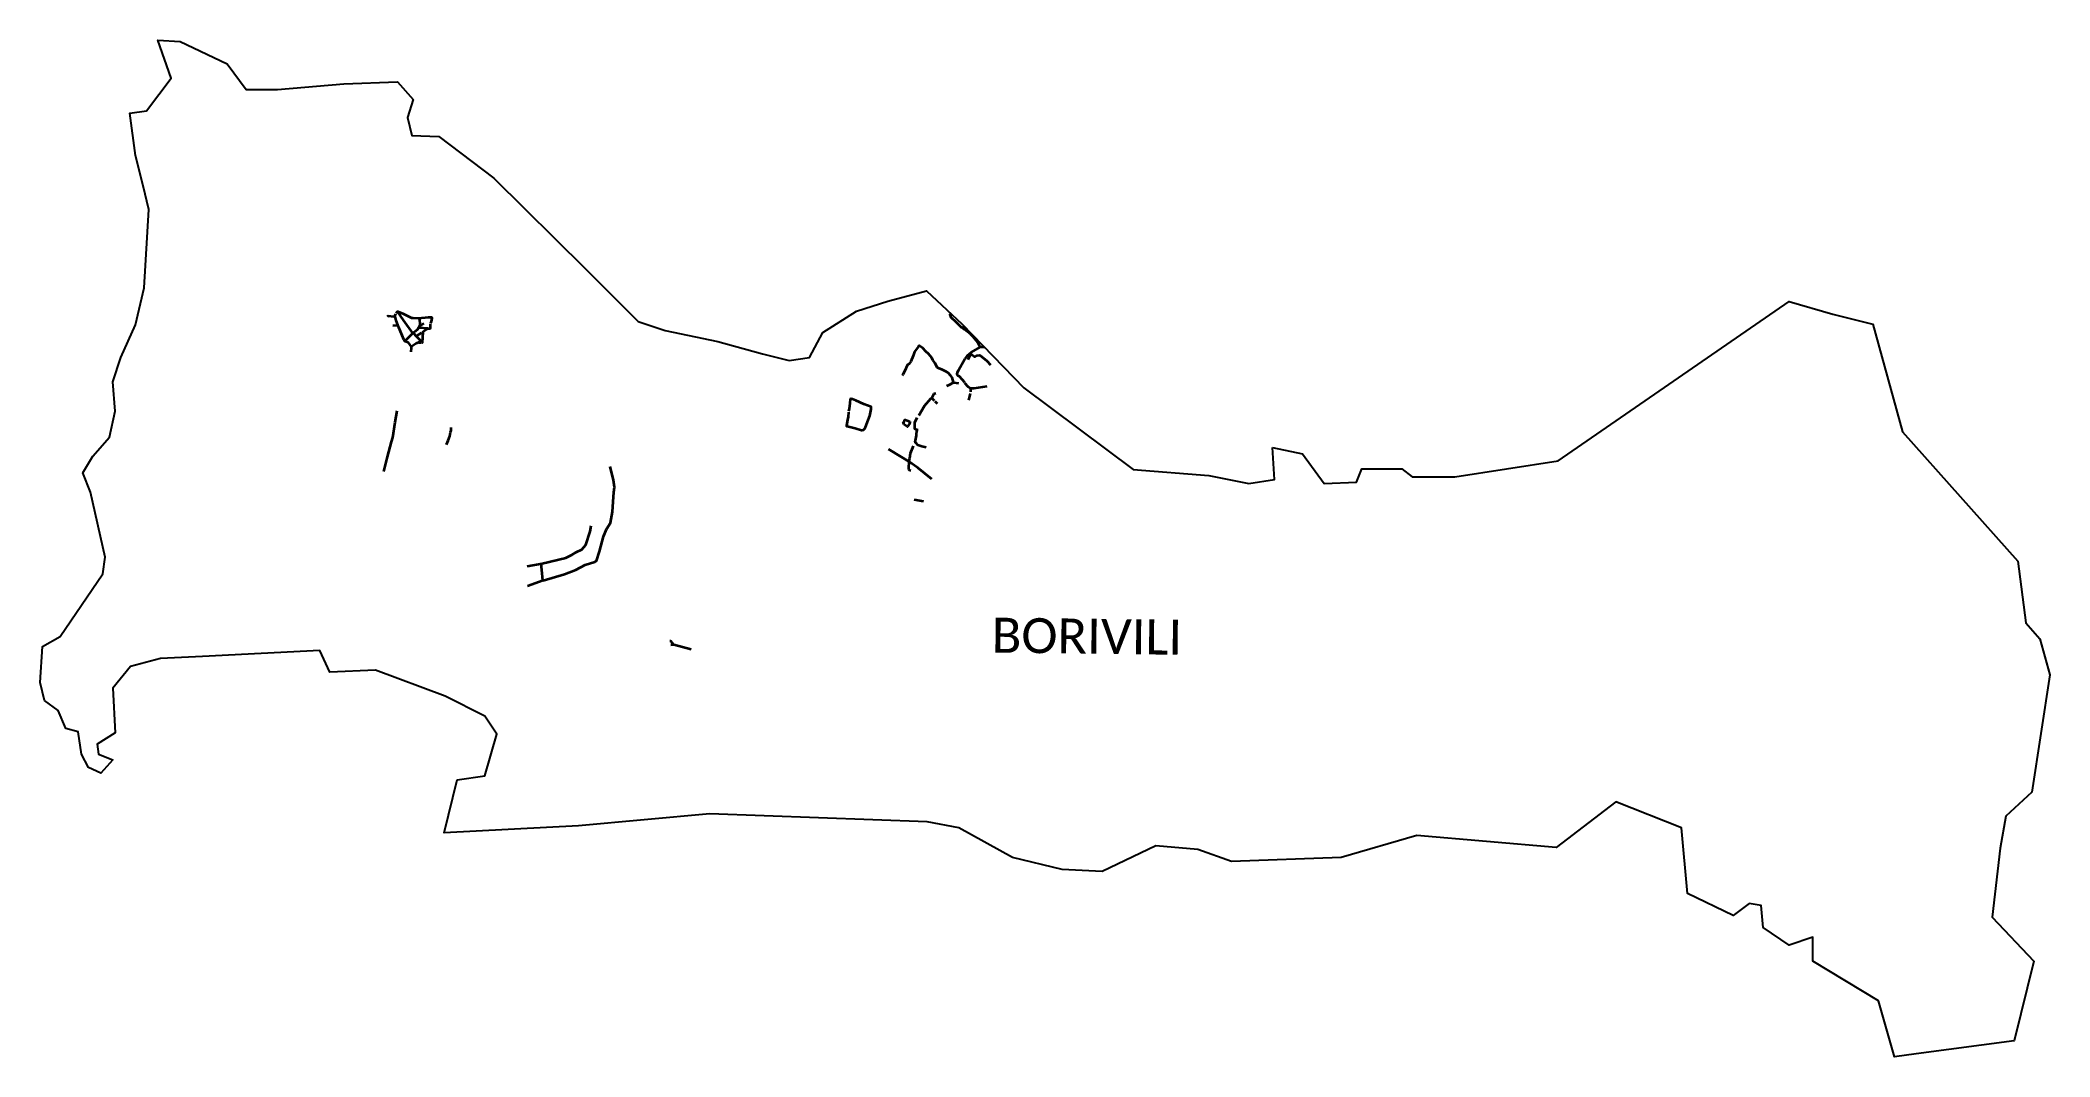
# Model space of a CAD drawing. Header units: metres. Extents: x 266208 to 280437, y 2124392 to 2131586.
import ezdxf

# ---------------------------------------------------------------- set-up
doc = ezdxf.new("R2010")
doc.units = ezdxf.units.M
doc.layers.add('BUND', color=7, linetype='Continuous', true_color=0x81007c)
doc.layers.add('village', color=3, linetype='Continuous')
doc.layers.add('VILLAGE NAME', color=250, linetype='Continuous')

msp = doc.modelspace()

# ---------------------------------------------------------------- linework, layer by layer
at = {"color": 3}
msp.add_lwpolyline([(274934, 2128703), (275145, 2128660)], dxfattribs=at)
at = {"layer": 'BUND', "lineweight": 35}
for points in [[(268668, 2129631), (268672, 2129635), (268712, 2129630)], [(268896, 2129568), (268879, 2129540), (268863, 2129524), (268847, 2129513), (268790, 2129457), (268782, 2129469), (268747, 2129554), (268728, 2129602), (268720, 2129631), (268721, 2129639), (268725, 2129651)], [(268729, 2129655), (268737, 2129666), (268741, 2129666), (268781, 2129650), (268836, 2129621), (268849, 2129621), (268885, 2129620), (268957, 2129627), (268977, 2129627), (268981, 2129623), (268981, 2129619), (268976, 2129595), (268972, 2129583)], [(268847, 2129513), (268780, 2129606), (268737, 2129666)], [(268893, 2129620), (268896, 2129568), (268908, 2129572), (268924, 2129584)], [(272758, 2129331), (272774, 2129355), (272803, 2129378), (272863, 2129413), (272855, 2129434), (272848, 2129446), (272812, 2129490), (272796, 2129507), (272753, 2129539), (272749, 2129539), (272741, 2129547), (272733, 2129551), (272729, 2129556), (272693, 2129592), (272658, 2129625), (272654, 2129637), (272650, 2129641), (272650, 2129645), (272654, 2129649), (272656, 2129650)], [(268704, 2129567), (268740, 2129570)], [(268790, 2129457), (268798, 2129453), (268810, 2129449), (268834, 2129417), (268834, 2129409)], [(268847, 2129517), (268875, 2129488), (268902, 2129460), (268894, 2129452), (268886, 2129448), (268870, 2129440), (268834, 2129417)], [(268871, 2129492), (268907, 2129516)], [(268952, 2129547), (268888, 2129552)], [(268910, 2129448), (268914, 2129448), (268919, 2129520), (268919, 2129524), (268948, 2129543), (268952, 2129547), (268968, 2129547), (268972, 2129551), (268972, 2129559), (268972, 2129579)], [(272741, 2129555), (272754, 2129557)], [(272753, 2129539), (272761, 2129547), (272761, 2129550)], [(268834, 2129410), (268833, 2129382)], [(268890, 2129448), (268906, 2129448)], [(272675, 2129155), (272675, 2129167), (272664, 2129200), (272656, 2129212), (272636, 2129232), (272624, 2129240), (272596, 2129253), (272568, 2129265), (272560, 2129269), (272545, 2129301), (272529, 2129322), (272521, 2129338), (272498, 2129366), (272478, 2129383), (272458, 2129407), (272434, 2129423), (272430, 2129423), (272426, 2129419), (272418, 2129407), (272398, 2129380), (272389, 2129352), (272373, 2129312), (272361, 2129296), (272348, 2129288), (272344, 2129280), (272332, 2129252), (272315, 2129221), (272311, 2129213)], [(272755, 2129163), (272716, 2129207), (272708, 2129211), (272704, 2129215), (272700, 2129223), (272704, 2129235), (272709, 2129251), (272754, 2129331)], [(272778, 2129327), (272798, 2129366), (272826, 2129346), (272842, 2129354), (272862, 2129357), (272910, 2129317), (272937, 2129288)], [(272895, 2129411), (272875, 2129413), (272863, 2129413)], [(271932, 2128953), (271929, 2128920), (271925, 2128900), (271918, 2128860), (271918, 2128856), (271930, 2128852), (271978, 2128841), (272022, 2128826), (272026, 2128826), (272038, 2128830), (272042, 2128834), (272050, 2128842), (272065, 2128886), (272081, 2128927), (272092, 2128975), (272092, 2128987), (272092, 2128991), (272040, 2129010), (271983, 2129037), (271971, 2129041), (271959, 2129045), (271947, 2129049), (271943, 2129045), (271940, 2129017), (271936, 2128977), (271932, 2128961)], [(272428, 2128931), (272469, 2128998), (272514, 2129050), (272522, 2129054), (272538, 2129086), (272550, 2129089)], [(272522, 2129054), (272537, 2129037)], [(272561, 2129013), (272545, 2129029)], [(272627, 2129140), (272643, 2129148), (272675, 2129163), (272711, 2129159)], [(272911, 2129136), (272819, 2129122), (272799, 2129122), (272779, 2129134), (272755, 2129159)], [(272782, 2129038), (272794, 2129086)], [(272795, 2129126), (272795, 2129098)], [(268641, 2128535), (268667, 2128639), (268696, 2128743), (268705, 2128775), (268722, 2128883), (268735, 2128963)], [(272416, 2128829), (272404, 2128833), (272400, 2128837), (272401, 2128873), (272401, 2128881), (272417, 2128917)], [(269084, 2128726), (269097, 2128753), (269109, 2128785), (269114, 2128813), (269118, 2128825), (269118, 2128845)], [(272482, 2128704), (272451, 2128712), (272423, 2128721), (272415, 2128729), (272403, 2128741), (272412, 2128789), (272416, 2128829), (272424, 2128829)], [(272521, 2128479), (272422, 2128561), (272358, 2128606), (272303, 2128638), (272215, 2128692)], [(272388, 2128713), (272367, 2128662), (272362, 2128626), (272358, 2128610), (272357, 2128550), (272361, 2128545), (272373, 2128541)], [(269768, 2127762), (269921, 2127808), (270001, 2127839), (270066, 2127874), (270134, 2127894), (270146, 2127901), (270167, 2127969), (270197, 2128073), (270217, 2128125), (270246, 2128172), (270259, 2128248), (270264, 2128320), (270269, 2128388), (270274, 2128424), (270266, 2128473), (270244, 2128569)], [(272463, 2128321), (272395, 2128334)], [(269657, 2127864), (269761, 2127883), (269930, 2127924), (269971, 2127944), (270003, 2127963), (270043, 2127983), (270072, 2128015), (270101, 2128110), (270110, 2128150)], [(269659, 2127724), (269768, 2127766)], [(269753, 2127883), (269757, 2127839), (269764, 2127763)], [(270694, 2127307), (270682, 2127321), (270678, 2127329), (270674, 2127333), (270666, 2127333)], [(270818, 2127275), (270694, 2127307), (270674, 2127305)]]:
    msp.add_lwpolyline(points, dxfattribs=at)
msp.add_lwpolyline([(272366, 2128887), (272366, 2128883), (272362, 2128871), (272354, 2128859), (272349, 2128851), (272326, 2128867), (272318, 2128880), (272322, 2128880), (272330, 2128899), (272334, 2128899), (272346, 2128895)], close=True, dxfattribs=at)
at = {"layer": 'village', "color": 3}
for points in [[(279491, 2124412, 0), (279338, 2124392, 0), (279225, 2124787, 0), (278760, 2125069, 0), (278760, 2125238, 0), (278591, 2125181, 0), (278407, 2125308, 0), (278393, 2125463, 0), (278309, 2125477, 0), (278196, 2125393, 0), (277872, 2125548, 0), (277829, 2126013, 0), (277364, 2126196, 0), (276941, 2125872, 0), (275955, 2125957, 0), (275419, 2125802, 0), (274644, 2125773, 0), (274404, 2125858, 0), (274108, 2125886, 0), (273727, 2125703, 0), (273445, 2125717, 0), (273093, 2125802, 0), (272712, 2126013, 0), (272487, 2126055, 0), (270950, 2126112, 0), (270020, 2126027, 0), (269069, 2125976, 0), (269160, 2126351, 0), (269357, 2126380, 0), (269442, 2126676, 0), (269357, 2126803, 0), (269075, 2126943, 0), (268582, 2127127, 0), (268258, 2127113, 0), (268187, 2127268, 0), (267356, 2127225, 0), (267059, 2127211, 0), (266848, 2127155, 0), (266721, 2127000, 0), (266739, 2126684, 0), (266612, 2126605, 0), (266620, 2126534, 0), (266723, 2126494, 0), (266636, 2126399, 0), (266549, 2126439, 0), (266501, 2126534, 0), (266477, 2126692, 0), (266390, 2126716, 0), (266335, 2126843, 0), (266239, 2126914, 0), (266208, 2127041, 0), (266224, 2127295, 0), (266350, 2127366, 0), (266652, 2127810, 0), (266668, 2127929, 0), (266565, 2128389, 0), (266509, 2128524, 0), (266580, 2128643, 0), (266699, 2128778, 0), (266739, 2128962, 0), (266723, 2129168, 0), (266779, 2129342, 0), (266882, 2129572, 0), (266945, 2129834, 0), (266977, 2130389, 0), (266937, 2130556, 0), (266882, 2130770, 0), (266842, 2131071, 0), (266961, 2131087, 0), (267135, 2131317, 0), (267040, 2131586, 0), (267199, 2131578, 0), (267532, 2131420, 0), (267667, 2131238, 0), (267889, 2131238, 0), (268357, 2131277, 0), (268737, 2131293, 0), (268848, 2131166, 0), (268809, 2131039, 0), (268840, 2130912, 0), (269031, 2130904, 0), (269419, 2130611, 0), (270069, 2129969, 0), (270442, 2129596, 0), (270632, 2129533, 0), (271005, 2129453, 0), (271322, 2129366, 0), (271512, 2129319, 0), (271655, 2129342, 0), (271750, 2129517, 0), (271988, 2129668, 0), (272210, 2129739, 0), (272483, 2129812, 0), (272735, 2129577, 0), (273172, 2129126, 0), (273947, 2128548, 0), (274483, 2128505, 0), (274765, 2128449, 0), (274948, 2128477, 0), (274934, 2128703, 0)], [(275145, 2128660, 0), (275300, 2128449, 0), (275528, 2128458, 0), (275566, 2128552, 0), (275848, 2128552, 0), (275923, 2128496, 0), (276224, 2128496, 0), (276957, 2128609, 0), (278592, 2129737, 0), (278901, 2129647, 0), (279183, 2129577, 0), (279394, 2128816, 0), (280212, 2127899, 0), (280268, 2127462, 0), (280367, 2127349, 0), (280437, 2127096, 0), (280310, 2126264, 0), (280127, 2126095, 0), (280085, 2125869, 0), (280028, 2125379, 0), (280324, 2125069, 0), (280184, 2124505, 0), (279491, 2124412, 0)]]:
    msp.add_polyline3d(points, dxfattribs=at)

# ---------------------------------------------------------------- texts
at = {"layer": 'VILLAGE NAME', "insert": (272947, 2127500), "char_height": 247.63, "attachment_point": 1, "rotation": 359.3415}
msp.add_mtext_dynamic_manual_height_columns('{\\fCalibri|b0|i0|c0|p34;BORIVILI}', width=3307.61, gutter_width=1238, heights=[554], dxfattribs=at)

doc.saveas('drawing.dxf')
